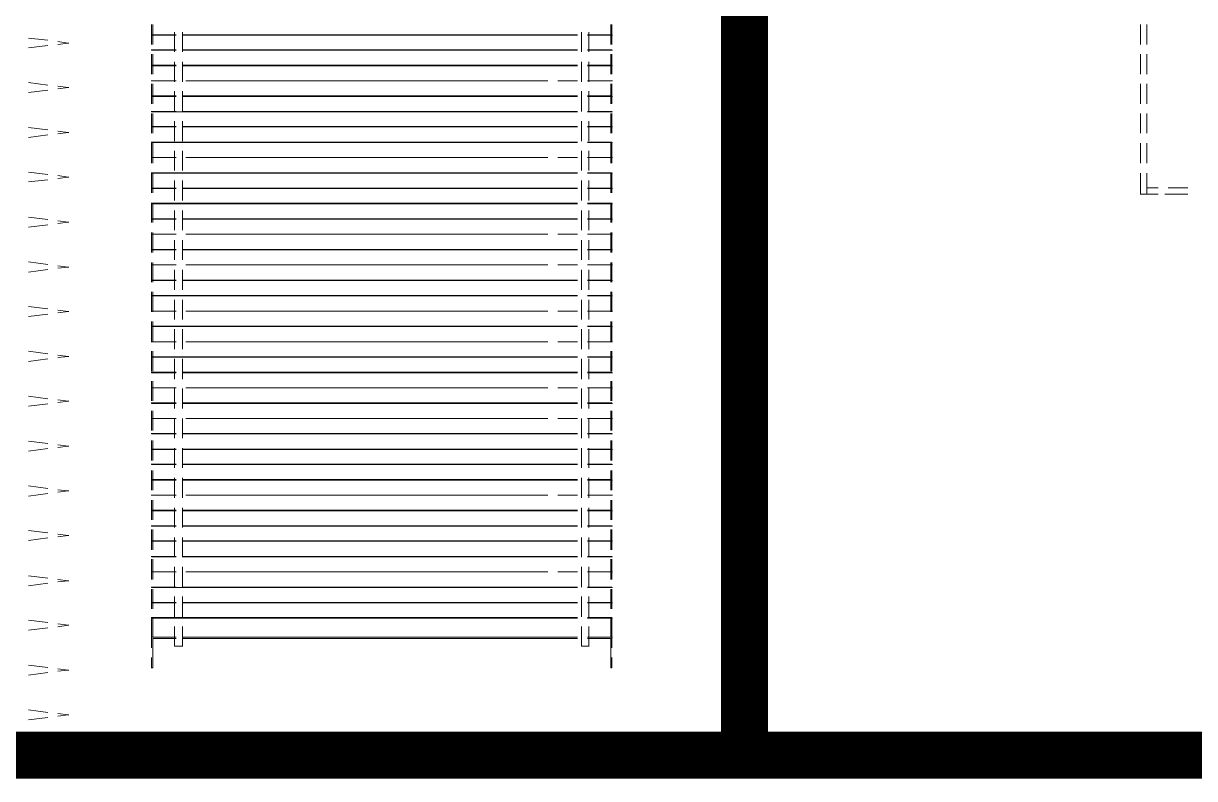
# Model space of a CAD drawing. Extents: x 1264 to 8183, y -10806 to -8316.
# Drawn here: x 1487.6 to 1598.1, y -8912.1 to -8840.8 of the extents above; entities that cross this region are included whole.
import ezdxf

# ---------------------------------------------------------------- set-up
doc = ezdxf.new("R2010")
doc.units = 0
doc.header["$LTSCALE"] = 200
doc.header["$MEASUREMENT"] = 0
doc.layers.get('0').update_dxf_attribs({"linetype": 'CONTINUOUS'})
doc.layers.add('SHEET', color=33, linetype='CONTINUOUS')
doc.layers.add('VCD', color=241, linetype='CONTINUOUS')

# ---------------------------------------------------------------- blocks, each defined once
blk = doc.blocks.new('A$C8c66ea1c')
at = {"layer": 'SHEET', "color": 1, "lineweight": 50, "const_width": 3}
blk.add_lwpolyline([(0, 0.027), (0, 83.837), (-117.243, 83.837), (0, 83.837), (0, 167.647), (0, 83.837), (0, 167.647), (-117.243, 167.647), (0, 167.647), (-117.243, 167.647), (-117.243, 83.837), (-117.243, 167.647), (-117.243, 83.837), (0, 83.837), (-117.243, 83.837), (0, 83.837), (0, 0.027), (-117.243, 0.027), (0, 0.027), (-117.243, 0.027)], close=True, dxfattribs=at)
at = {"layer": 'VCD', "lineweight": 9}
for points in [[(0, 83.837), (-117.243, 83.837), (-117.243, 167.647), (0, 167.647)], [(-45.59, 121.86), (-46.854, 121.86)], [(-46.854, 121.779), (-45.59, 121.779)], [(-43.68, 121.86), (-44.971, 121.86)], [(-44.971, 121.779), (-43.68, 121.779)], [(-41.771, 121.86), (-43.062, 121.86)], [(-43.062, 121.779), (-41.771, 121.779)], [(-39.888, 121.86), (-41.152, 121.86)], [(-41.152, 121.779), (-39.888, 121.779)], [(-37.978, 121.86), (-39.242, 121.86)], [(-39.242, 121.779), (-37.978, 121.779)], [(-36.069, 121.86), (-37.333, 121.86)], [(-37.333, 121.779), (-36.069, 121.779)], [(-34.159, 121.86), (-35.423, 121.86)], [(-35.423, 121.779), (-34.159, 121.779)], [(-32.249, 121.86), (-33.513, 121.86)], [(-33.513, 121.779), (-32.249, 121.779)], [(-30.34, 121.86), (-31.604, 121.86)], [(-31.604, 121.779), (-30.34, 121.779)], [(-28.43, 121.86), (-29.721, 121.86)], [(-29.721, 121.779), (-28.43, 121.779)], [(-27.811, 121.779), (-26.52, 121.779)], [(-24.637, 121.86), (-25.902, 121.86)], [(-25.902, 121.779), (-24.637, 121.779)], [(-22.728, 121.86), (-23.992, 121.86)], [(-23.992, 121.779), (-22.728, 121.779)], [(-20.818, 121.86), (-22.082, 121.86)], [(-22.082, 121.779), (-20.818, 121.779)], [(-18.908, 121.86), (-20.173, 121.86)], [(-20.173, 121.779), (-18.908, 121.779)], [(-16.999, 121.86), (-18.263, 121.86)], [(-18.263, 121.779), (-16.999, 121.779)], [(-15.089, 121.86), (-16.353, 121.86)], [(-16.353, 121.779), (-15.089, 121.779)], [(-13.179, 121.86), (-14.47, 121.86)], [(-14.47, 121.779), (-13.179, 121.779)], [(-11.27, 121.86), (-12.561, 121.86)], [(-12.561, 121.779), (-11.27, 121.779)], [(-9.387, 121.86), (-10.651, 121.86)], [(-10.651, 121.779), (-9.387, 121.779)], [(-7.558, 121.86), (-8.741, 121.86)], [(-7.558, 121.833), (-7.558, 121.887)], [(-7.558, 121.752), (-7.558, 121.806)], [(-43.25, 118.39), (-43.25, 119.655)], [(-38.328, 118.39), (-38.328, 119.655)], [(-33.406, 118.39), (-33.406, 119.655)], [(-31.442, 118.39), (-31.442, 119.655)], [(-28.484, 118.39), (-28.484, 119.655)], [(-26.52, 118.39), (-26.52, 119.655)], [(-23.562, 118.39), (-23.562, 119.655)], [(-21.598, 118.39), (-21.598, 119.655)], [(-16.676, 118.39), (-16.676, 119.655)], [(-11.754, 118.39), (-11.754, 119.655)], [(-7.558, 119.655), (-7.558, 118.39)], [(-43.25, 96.451), (-43.25, 119.298)], [(-38.328, 96.451), (-38.328, 119.298)], [(-33.406, 96.451), (-33.406, 119.298)], [(-31.442, 96.451), (-31.442, 119.298)], [(-28.484, 96.451), (-28.484, 119.298)], [(-26.52, 96.451), (-26.52, 119.298)], [(-23.562, 96.451), (-23.562, 119.298)], [(-21.598, 96.451), (-21.598, 119.298)], [(-16.676, 96.451), (-16.676, 119.298)], [(-11.754, 96.451), (-11.754, 119.298)], [(-7.558, 119.298), (-7.558, 96.451)], [(-43.25, 114.16), (-43.25, 115.425)], [(-38.328, 114.16), (-38.328, 115.425)], [(-33.406, 114.16), (-33.406, 115.425)], [(-31.442, 114.16), (-31.442, 115.425)], [(-28.484, 114.16), (-28.484, 115.425)], [(-26.52, 114.16), (-26.52, 115.425)], [(-23.562, 114.16), (-23.562, 115.425)], [(-21.598, 114.16), (-21.598, 115.425)], [(-16.676, 114.16), (-16.676, 115.425)], [(-11.754, 114.16), (-11.754, 115.425)], [(-7.558, 115.425), (-7.558, 114.16)], [(-43.25, 94.541), (-43.25, 95.805)], [(-38.328, 94.541), (-38.328, 95.805)], [(-33.406, 94.541), (-33.406, 95.805)], [(-31.442, 94.541), (-31.442, 95.805)], [(-28.484, 94.541), (-28.484, 95.805)], [(-26.52, 94.541), (-26.52, 95.805)], [(-23.562, 94.541), (-23.562, 95.805)], [(-21.598, 94.541), (-21.598, 95.805)], [(-16.676, 94.541), (-16.676, 95.805)], [(-11.754, 94.541), (-11.754, 95.805)], [(-7.558, 95.805), (-7.558, 94.541)], [(-46.854, 92.416), (-45.59, 92.416)], [(-44.971, 92.416), (-43.68, 92.416)], [(-43.062, 92.416), (-41.771, 92.416)], [(-41.152, 92.416), (-39.888, 92.416)], [(-39.242, 92.416), (-37.978, 92.416)], [(-37.333, 92.416), (-36.069, 92.416)], [(-35.423, 92.416), (-34.159, 92.416)], [(-33.513, 92.416), (-32.249, 92.416)], [(-31.604, 92.416), (-30.34, 92.416)], [(-29.721, 92.416), (-28.43, 92.416)], [(-27.811, 92.416), (-26.52, 92.416)], [(-25.902, 92.416), (-24.637, 92.416)], [(-23.992, 92.416), (-22.728, 92.416)], [(-22.082, 92.416), (-20.818, 92.416)], [(-20.173, 92.416), (-18.908, 92.416)], [(-18.263, 92.416), (-16.999, 92.416)], [(-16.353, 92.416), (-15.089, 92.416)], [(-14.47, 92.416), (-13.179, 92.416)], [(-12.561, 92.416), (-11.27, 92.416)], [(-10.651, 92.416), (-9.387, 92.416)], [(-46.854, 92.336), (-45.59, 92.336)], [(-44.971, 92.336), (-43.68, 92.336)], [(-43.062, 92.336), (-41.771, 92.336)], [(-41.152, 92.336), (-39.888, 92.336)], [(-39.242, 92.336), (-37.978, 92.336)], [(-37.333, 92.336), (-36.069, 92.336)], [(-35.423, 92.336), (-34.159, 92.336)], [(-33.513, 92.336), (-32.249, 92.336)], [(-31.604, 92.336), (-30.34, 92.336)], [(-29.721, 92.336), (-28.43, 92.336)], [(-25.902, 92.336), (-24.637, 92.336)], [(-23.992, 92.336), (-22.728, 92.336)], [(-22.082, 92.336), (-20.818, 92.336)], [(-20.173, 92.336), (-18.908, 92.336)], [(-18.263, 92.336), (-16.999, 92.336)], [(-16.353, 92.336), (-15.089, 92.336)], [(-14.47, 92.336), (-13.179, 92.336)], [(-12.561, 92.336), (-11.27, 92.336)], [(-10.651, 92.336), (-9.387, 92.336)], [(-7.558, 92.309), (-7.558, 92.362)], [(0, 83.81), (0, 83.864)], [(0, 83.81), (0, 83.864), (0, 83.81), (0, 83.864), (0, 83.81), (0, 83.864)], [(-35.988, 58.016), (-35.988, 58.07)], [(-35.988, 55.407), (-35.988, 56.671)]]:
    blk.add_lwpolyline(points, close=True, dxfattribs=at)
for points in [[(-45.859, 128.513), (-45.993, 129.75)], [(-45.375, 129.75), (-45.509, 128.513)], [(-42.981, 128.513), (-43.142, 129.75)], [(-42.497, 129.75), (-42.658, 128.513)], [(-40.103, 128.513), (-40.264, 129.75)], [(-39.619, 129.75), (-39.78, 128.513)], [(-37.252, 128.513), (-37.386, 129.75)], [(-36.768, 129.75), (-36.902, 128.513)], [(-34.347, 128.513), (-34.508, 129.75)], [(-33.863, 129.75), (-34.024, 128.513)], [(-31.469, 128.513), (-31.631, 129.75)], [(-30.985, 129.75), (-31.146, 128.513)], [(-28.618, 128.513), (-28.779, 129.75)], [(-28.134, 129.75), (-28.295, 128.513)], [(-25.74, 128.513), (-25.902, 129.75)], [(-25.256, 129.75), (-25.417, 128.513)], [(-22.862, 128.513), (-23.024, 129.75)], [(-22.378, 129.75), (-22.539, 128.513)], [(-19.984, 128.513), (-20.146, 129.75)], [(-19.5, 129.75), (-19.662, 128.513)], [(-17.106, 128.513), (-17.268, 129.75)], [(-16.622, 129.75), (-16.784, 128.513)], [(-14.255, 128.513), (-14.417, 129.75)], [(-13.771, 129.75), (-13.933, 128.513)], [(-11.35, 128.513), (-11.512, 129.75)], [(-10.866, 129.75), (-11.028, 128.513)], [(-8.499, 128.513), (-8.661, 129.75)], [(-8.015, 129.75), (-8.177, 128.513)], [(-5.621, 128.513), (-5.783, 129.75)], [(-5.137, 129.75), (-5.299, 128.513)], [(-2.743, 128.513), (-2.905, 129.75)], [(-2.259, 129.75), (-2.421, 128.513)], [(-45.59, 127.867), (-45.671, 127.195), (-45.778, 127.867)], [(-42.739, 127.867), (-42.82, 127.195), (-42.9, 127.867)], [(-39.861, 127.867), (-39.942, 127.195), (-40.022, 127.867)], [(-36.983, 127.867), (-37.064, 127.195), (-37.171, 127.867)], [(-34.105, 127.867), (-34.186, 127.195), (-34.266, 127.867)], [(-31.227, 127.867), (-31.308, 127.195), (-31.388, 127.867)], [(-28.376, 127.867), (-28.457, 127.195), (-28.537, 127.867)], [(-25.498, 127.867), (-25.579, 127.195), (-25.659, 127.867)], [(-22.62, 127.867), (-22.701, 127.195), (-22.782, 127.867)], [(-19.742, 127.867), (-19.823, 127.195), (-19.904, 127.867)], [(-16.864, 127.867), (-16.945, 127.195), (-17.026, 127.867)], [(-14.013, 127.867), (-14.094, 127.195), (-14.175, 127.867)], [(-11.108, 127.867), (-11.189, 127.195), (-11.27, 127.867)], [(-8.23, 127.867), (-8.338, 127.195), (-8.419, 127.867)], [(-5.379, 127.867), (-5.46, 127.195), (-5.541, 127.867)], [(-2.501, 127.867), (-2.582, 127.195), (-2.663, 127.867)], [(-45.671, 127.222), (-45.671, 127.168)], [(-42.82, 127.222), (-42.82, 127.168)], [(-39.942, 127.222), (-39.942, 127.168)], [(-37.064, 127.222), (-37.064, 127.168)], [(-34.186, 127.222), (-34.186, 127.168)], [(-31.308, 127.222), (-31.308, 127.168)], [(-28.457, 127.222), (-28.457, 127.168)], [(-25.579, 127.222), (-25.579, 127.168)], [(-22.701, 127.222), (-22.701, 127.168)], [(-19.823, 127.222), (-19.823, 127.168)], [(-16.945, 127.222), (-16.945, 127.168)], [(-14.094, 127.222), (-14.094, 127.168)], [(-11.189, 127.222), (-11.189, 127.168)], [(-8.338, 127.222), (-8.338, 127.168)], [(-5.46, 127.222), (-5.46, 127.168)], [(-2.582, 127.222), (-2.582, 127.168)], [(-46.209, 121.887), (-46.209, 121.833)], [(-46.182, 120.273), (-46.182, 121.86), (-46.209, 121.86), (-46.209, 120.273)], [(-45.24, 121.887), (-45.24, 121.833)], [(-45.213, 120.273), (-45.213, 121.86), (-45.24, 121.86), (-45.24, 120.273)], [(-44.245, 121.887), (-44.245, 121.833)], [(-44.218, 120.273), (-44.218, 121.86), (-44.245, 121.86), (-44.245, 120.273)], [(-43.25, 121.887), (-43.25, 121.833)], [(-43.25, 121.86), (-43.25, 120.273), (-43.25, 121.86), (-43.223, 121.86)], [(-42.282, 121.887), (-42.282, 121.833)], [(-42.255, 120.273), (-42.255, 121.86), (-42.282, 121.86), (-42.282, 120.273)], [(-41.286, 121.887), (-41.286, 121.833)], [(-41.26, 120.273), (-41.26, 121.86), (-41.286, 121.86), (-41.286, 120.273)], [(-41.26, 94.541), (-41.26, 121.86)], [(-40.318, 121.887), (-40.318, 121.833)], [(-40.291, 120.273), (-40.291, 121.86), (-40.318, 121.86), (-40.318, 120.273)], [(-39.323, 121.887), (-39.323, 121.833)], [(-39.296, 120.273), (-39.296, 121.86), (-39.323, 121.86), (-39.323, 120.273)], [(-39.323, 121.86), (-39.323, 94.541)], [(-39.296, 94.541), (-39.296, 121.86)], [(-38.328, 121.887), (-38.328, 121.833)], [(-38.328, 121.86), (-38.328, 120.273), (-38.328, 121.86), (-38.301, 121.86)], [(-37.36, 121.887), (-37.36, 121.833)], [(-37.333, 120.273), (-37.333, 121.86), (-37.36, 121.86), (-37.36, 120.273)], [(-37.36, 121.86), (-37.36, 94.541)], [(-37.333, 94.541), (-37.333, 121.779)], [(-36.364, 121.887), (-36.364, 121.833)], [(-36.337, 120.273), (-36.337, 121.86), (-36.364, 121.86), (-36.364, 120.273)], [(-35.396, 121.887), (-35.396, 121.833)], [(-35.369, 120.273), (-35.369, 121.86), (-35.396, 121.86), (-35.396, 120.273)], [(-35.396, 121.779), (-35.396, 94.541)], [(-35.369, 94.541), (-35.369, 121.779)], [(-34.401, 121.887), (-34.401, 121.833)], [(-34.374, 120.273), (-34.374, 121.86), (-34.401, 121.86), (-34.401, 120.273)], [(-33.406, 121.887), (-33.406, 121.833)], [(-33.406, 121.86), (-33.406, 120.273), (-33.406, 121.86), (-33.379, 121.86)], [(-32.437, 121.887), (-32.437, 121.833)], [(-32.411, 120.273), (-32.411, 121.86), (-32.437, 121.86), (-32.437, 120.273)], [(-31.442, 121.887), (-31.442, 121.833)], [(-31.442, 121.86), (-31.442, 120.273), (-31.442, 121.86), (-31.415, 121.86)], [(-30.474, 121.887), (-30.474, 121.833)], [(-30.447, 120.273), (-30.447, 121.86), (-30.474, 121.86), (-30.474, 120.273)], [(-29.479, 121.887), (-29.479, 121.833)], [(-29.452, 120.273), (-29.452, 121.86), (-29.479, 121.86), (-29.479, 120.273)], [(-29.479, 121.779), (-29.479, 94.541)], [(-29.452, 94.541), (-29.452, 121.779)], [(-28.484, 121.887), (-28.484, 121.833)], [(-28.484, 121.86), (-28.484, 120.273), (-28.484, 121.86), (-28.457, 121.86)], [(-26.52, 121.86), (-27.811, 121.86), (-26.52, 121.86), (-26.52, 120.273), (-26.52, 121.86), (-26.493, 121.86)], [(-27.515, 121.887), (-27.515, 121.833)], [(-27.488, 120.273), (-27.488, 121.86), (-27.515, 121.86), (-27.515, 120.273)], [(-27.515, 121.779), (-27.515, 94.541)], [(-27.488, 94.541), (-27.488, 121.779)], [(-26.52, 121.887), (-26.52, 121.833)], [(-25.552, 121.887), (-25.552, 121.833)], [(-25.525, 120.273), (-25.525, 121.86), (-25.552, 121.86), (-25.552, 120.273)], [(-25.552, 121.779), (-25.552, 94.541)], [(-25.525, 94.541), (-25.525, 121.779)], [(-24.557, 121.887), (-24.557, 121.833)], [(-24.53, 120.273), (-24.53, 121.86), (-24.557, 121.86), (-24.557, 120.273)], [(-23.562, 121.887), (-23.562, 121.833)], [(-23.562, 121.86), (-23.562, 120.273), (-23.562, 121.86), (-23.535, 121.86)], [(-22.593, 121.887), (-22.593, 121.833)], [(-22.566, 120.273), (-22.566, 121.86), (-22.593, 121.86), (-22.593, 120.273)], [(-21.598, 121.887), (-21.598, 121.833)], [(-21.598, 121.86), (-21.598, 120.273), (-21.598, 121.86), (-21.571, 121.86)], [(-20.63, 121.887), (-20.63, 121.833)], [(-20.603, 120.273), (-20.603, 121.86), (-20.63, 121.86), (-20.63, 120.273)], [(-19.635, 121.887), (-19.635, 121.833)], [(-19.608, 120.273), (-19.608, 121.86), (-19.635, 121.86), (-19.635, 120.273)], [(-18.666, 121.887), (-18.666, 121.833)], [(-18.639, 120.273), (-18.639, 121.86), (-18.666, 121.86), (-18.666, 120.273)], [(-17.671, 121.887), (-17.671, 121.833)], [(-17.644, 120.273), (-17.644, 121.86), (-17.671, 121.86), (-17.671, 120.273)], [(-16.676, 121.887), (-16.676, 121.833)], [(-16.676, 121.86), (-16.676, 120.273), (-16.676, 121.86), (-16.649, 121.86)], [(-15.708, 121.887), (-15.708, 121.833)], [(-15.681, 120.273), (-15.681, 121.86), (-15.708, 121.86), (-15.708, 120.273)], [(-14.713, 121.887), (-14.713, 121.833)], [(-14.686, 120.273), (-14.686, 121.86), (-14.713, 121.86), (-14.713, 120.273)], [(-13.744, 121.887), (-13.744, 121.833)], [(-13.717, 120.273), (-13.717, 121.86), (-13.744, 121.86), (-13.744, 120.273)], [(-12.749, 121.887), (-12.749, 121.833)], [(-12.722, 120.273), (-12.722, 121.86), (-12.749, 121.86), (-12.749, 120.273)], [(-11.754, 121.887), (-11.754, 121.833)], [(-11.754, 121.86), (-11.754, 120.273), (-11.754, 121.86), (-11.727, 121.86)], [(-10.786, 121.887), (-10.786, 121.833)], [(-10.759, 120.273), (-10.759, 121.86), (-10.786, 121.86), (-10.786, 120.273)], [(-10.759, 94.541), (-10.759, 121.86)], [(-9.79, 121.887), (-9.79, 121.833)], [(-9.764, 120.273), (-9.764, 121.86), (-9.79, 121.86), (-9.79, 120.273)], [(-8.822, 121.887), (-8.822, 121.833)], [(-8.795, 120.273), (-8.795, 121.86), (-8.822, 121.86), (-8.822, 120.273)], [(-8.822, 121.86), (-8.822, 94.541)], [(-8.795, 94.541), (-8.795, 121.86)], [(-6.886, 121.86), (-7.558, 121.86), (-7.558, 121.779), (-8.741, 121.779), (-7.558, 121.779), (-7.558, 120.273), (-7.558, 121.86), (-7.558, 120.273)], [(-7.477, 120.273), (-7.477, 121.779), (-5.595, 121.779), (-5.595, 121.86), (-6.267, 121.86)], [(-5.595, 121.887), (-5.595, 121.833)], [(-46.37, 120.381), (-45.106, 120.381)], [(-44.46, 120.381), (-43.196, 120.381)], [(-42.578, 120.381), (-41.286, 120.381)], [(-40.668, 120.381), (-39.377, 120.381)], [(-38.758, 120.381), (-37.494, 120.381)], [(-36.849, 120.381), (-35.584, 120.381)], [(-34.939, 120.381), (-33.675, 120.381)], [(-33.029, 120.381), (-31.765, 120.381)], [(-31.12, 120.381), (-29.855, 120.381)], [(-29.21, 120.381), (-27.946, 120.381)], [(-27.327, 120.381), (-26.036, 120.381)], [(-25.417, 120.381), (-24.126, 120.381)], [(-23.508, 120.381), (-22.244, 120.381)], [(-21.598, 120.381), (-20.334, 120.381)], [(-19.688, 120.381), (-18.424, 120.381)], [(-17.779, 120.381), (-16.515, 120.381)], [(-15.869, 120.381), (-14.605, 120.381)], [(-13.959, 120.381), (-12.695, 120.381)], [(-12.077, 120.381), (-10.786, 120.381)], [(-10.167, 120.381), (-8.876, 120.381)], [(-8.257, 120.381), (-6.993, 120.381), (-6.993, 119.87), (-8.257, 119.87)], [(-45.106, 119.87), (-46.37, 119.87)], [(-46.209, 119.87), (-46.209, 94.541)], [(-46.209, 119.655), (-46.209, 118.39)], [(-46.182, 94.541), (-46.182, 119.87)], [(-46.182, 118.39), (-46.182, 119.655)], [(-45.24, 119.87), (-45.24, 94.541)], [(-45.24, 119.655), (-45.24, 118.39)], [(-45.213, 94.541), (-45.213, 119.87)], [(-45.213, 118.39), (-45.213, 119.655)], [(-43.196, 119.87), (-44.46, 119.87)], [(-44.245, 119.87), (-44.245, 94.541)], [(-44.245, 119.655), (-44.245, 118.39)], [(-44.218, 94.541), (-44.218, 119.87)], [(-44.218, 118.39), (-44.218, 119.655)], [(-41.286, 119.87), (-42.578, 119.87)], [(-42.282, 119.87), (-42.282, 94.541)], [(-42.282, 119.655), (-42.282, 118.39)], [(-42.255, 94.541), (-42.255, 119.87)], [(-42.255, 118.39), (-42.255, 119.655)], [(-41.286, 119.87), (-41.286, 94.541)], [(-41.286, 119.655), (-41.286, 118.39)], [(-41.26, 118.39), (-41.26, 119.655)], [(-39.377, 119.87), (-40.668, 119.87)], [(-40.318, 119.87), (-40.318, 94.541)], [(-40.318, 119.655), (-40.318, 118.39)], [(-40.291, 94.541), (-40.291, 119.87)], [(-40.291, 118.39), (-40.291, 119.655)], [(-39.323, 119.655), (-39.323, 118.39)], [(-39.296, 118.39), (-39.296, 119.655)], [(-37.494, 119.87), (-38.758, 119.87)], [(-37.36, 119.655), (-37.36, 118.39)], [(-37.333, 118.39), (-37.333, 119.655)], [(-35.584, 119.87), (-36.849, 119.87)], [(-36.364, 119.87), (-36.364, 94.541)], [(-36.364, 119.655), (-36.364, 118.39)], [(-36.337, 94.541), (-36.337, 119.87)], [(-36.337, 118.39), (-36.337, 119.655)], [(-35.396, 119.655), (-35.396, 118.39)], [(-35.369, 118.39), (-35.369, 119.655)], [(-33.675, 119.87), (-34.939, 119.87)], [(-34.401, 119.87), (-34.401, 94.541)], [(-34.401, 119.655), (-34.401, 118.39)], [(-34.374, 94.541), (-34.374, 119.87)], [(-34.374, 118.39), (-34.374, 119.655)], [(-31.765, 119.87), (-33.029, 119.87)], [(-32.437, 119.87), (-32.437, 94.541)], [(-32.437, 119.655), (-32.437, 118.39)], [(-32.411, 94.541), (-32.411, 119.87)], [(-32.411, 118.39), (-32.411, 119.655)], [(-29.855, 119.87), (-31.12, 119.87)], [(-30.474, 119.87), (-30.474, 94.541)], [(-30.474, 119.655), (-30.474, 118.39)], [(-30.447, 94.541), (-30.447, 119.87)], [(-30.447, 118.39), (-30.447, 119.655)], [(-29.479, 119.655), (-29.479, 118.39)], [(-29.452, 118.39), (-29.452, 119.655)], [(-27.946, 119.87), (-29.21, 119.87)], [(-27.515, 119.655), (-27.515, 118.39)], [(-27.488, 118.39), (-27.488, 119.655)], [(-26.036, 119.87), (-27.327, 119.87)], [(-25.552, 119.655), (-25.552, 118.39)], [(-25.525, 118.39), (-25.525, 119.655)], [(-24.126, 119.87), (-25.417, 119.87)], [(-24.557, 119.87), (-24.557, 94.541)], [(-24.557, 119.655), (-24.557, 118.39)], [(-24.53, 94.541), (-24.53, 119.87)], [(-24.53, 118.39), (-24.53, 119.655)], [(-22.244, 119.87), (-23.508, 119.87)], [(-22.593, 119.87), (-22.593, 94.541)], [(-22.593, 119.655), (-22.593, 118.39)], [(-22.566, 94.541), (-22.566, 119.87)], [(-22.566, 118.39), (-22.566, 119.655)], [(-20.334, 119.87), (-21.598, 119.87)], [(-20.63, 119.87), (-20.63, 94.541)], [(-20.63, 119.655), (-20.63, 118.39)], [(-20.603, 94.541), (-20.603, 119.87)], [(-20.603, 118.39), (-20.603, 119.655)], [(-18.424, 119.87), (-19.688, 119.87)], [(-19.635, 119.87), (-19.635, 94.541)], [(-19.635, 119.655), (-19.635, 118.39)], [(-19.608, 94.541), (-19.608, 119.87)], [(-19.608, 118.39), (-19.608, 119.655)], [(-18.666, 119.87), (-18.666, 94.541)], [(-18.666, 119.655), (-18.666, 118.39)], [(-18.639, 94.541), (-18.639, 119.87)], [(-18.639, 118.39), (-18.639, 119.655)], [(-16.515, 119.87), (-17.779, 119.87)], [(-17.671, 119.87), (-17.671, 94.541)], [(-17.671, 119.655), (-17.671, 118.39)], [(-17.644, 94.541), (-17.644, 119.87)], [(-17.644, 118.39), (-17.644, 119.655)], [(-14.605, 119.87), (-15.869, 119.87)], [(-15.708, 119.87), (-15.708, 94.541)], [(-15.708, 119.655), (-15.708, 118.39)], [(-15.681, 94.541), (-15.681, 119.87)], [(-15.681, 118.39), (-15.681, 119.655)], [(-14.713, 119.87), (-14.713, 94.541)], [(-14.713, 119.655), (-14.713, 118.39)], [(-14.686, 94.541), (-14.686, 119.87)], [(-14.686, 118.39), (-14.686, 119.655)], [(-12.695, 119.87), (-13.959, 119.87)], [(-13.744, 119.87), (-13.744, 94.541)], [(-13.744, 119.655), (-13.744, 118.39)], [(-13.717, 94.541), (-13.717, 119.87)], [(-13.717, 118.39), (-13.717, 119.655)], [(-12.749, 119.87), (-12.749, 94.541)], [(-12.749, 119.655), (-12.749, 118.39)], [(-12.722, 94.541), (-12.722, 119.87)], [(-12.722, 118.39), (-12.722, 119.655)], [(-10.786, 119.87), (-12.077, 119.87)], [(-10.786, 119.87), (-10.786, 94.541)], [(-10.786, 119.655), (-10.786, 118.39)], [(-10.759, 118.39), (-10.759, 119.655)], [(-8.876, 119.87), (-10.167, 119.87)], [(-9.79, 119.87), (-9.79, 94.541)], [(-9.79, 119.655), (-9.79, 118.39)], [(-9.764, 94.541), (-9.764, 119.87)], [(-9.764, 118.39), (-9.764, 119.655)], [(-8.822, 119.655), (-8.822, 118.39)], [(-8.795, 118.39), (-8.795, 119.655)], [(-7.558, 119.87), (-7.558, 94.541)], [(-7.558, 119.655), (-7.558, 118.39)], [(-7.477, 94.541), (-7.477, 119.87)], [(-7.477, 118.39), (-7.477, 119.655)], [(-6.993, 119.897), (-6.993, 119.843)], [(-46.209, 119.298), (-46.209, 96.451)], [(-46.182, 96.451), (-46.182, 119.298)], [(-45.24, 119.298), (-45.24, 96.451)], [(-45.213, 96.451), (-45.213, 119.298)], [(-44.245, 119.298), (-44.245, 96.451)], [(-44.218, 96.451), (-44.218, 119.298)], [(-42.282, 119.298), (-42.282, 96.451)], [(-42.255, 96.451), (-42.255, 119.298)], [(-41.286, 119.298), (-41.286, 96.451)], [(-41.26, 96.451), (-41.26, 119.298)], [(-40.318, 119.298), (-40.318, 96.451)], [(-40.291, 96.451), (-40.291, 119.298)], [(-39.323, 119.298), (-39.323, 96.451)], [(-39.296, 96.451), (-39.296, 119.298)], [(-37.36, 119.298), (-37.36, 96.451)], [(-37.333, 96.451), (-37.333, 119.298)], [(-36.364, 119.298), (-36.364, 96.451)], [(-36.337, 96.451), (-36.337, 119.298)], [(-35.396, 119.298), (-35.396, 96.451)], [(-35.369, 96.451), (-35.369, 119.298)], [(-34.401, 119.298), (-34.401, 96.451)], [(-34.374, 96.451), (-34.374, 119.298)], [(-32.437, 119.298), (-32.437, 96.451)], [(-32.411, 96.451), (-32.411, 119.298)], [(-30.474, 119.298), (-30.474, 96.451)], [(-30.447, 96.451), (-30.447, 119.298)], [(-29.479, 119.298), (-29.479, 96.451)], [(-29.452, 96.451), (-29.452, 119.298)], [(-27.515, 119.298), (-27.515, 96.451)], [(-27.488, 96.451), (-27.488, 119.298)], [(-25.552, 119.298), (-25.552, 96.451)], [(-25.525, 96.451), (-25.525, 119.298)], [(-24.557, 119.298), (-24.557, 96.451)], [(-24.53, 96.451), (-24.53, 119.298)], [(-22.593, 119.298), (-22.593, 96.451)], [(-22.566, 96.451), (-22.566, 119.298)], [(-20.63, 119.298), (-20.63, 96.451)], [(-20.603, 96.451), (-20.603, 119.298)], [(-19.635, 119.298), (-19.635, 96.451)], [(-19.608, 96.451), (-19.608, 119.298)], [(-18.666, 119.298), (-18.666, 96.451)], [(-18.639, 96.451), (-18.639, 119.298)], [(-17.671, 119.298), (-17.671, 96.451)], [(-17.644, 96.451), (-17.644, 119.298)], [(-15.708, 119.298), (-15.708, 96.451)], [(-15.681, 96.451), (-15.681, 119.298)], [(-14.713, 119.298), (-14.713, 96.451)], [(-14.686, 96.451), (-14.686, 119.298)], [(-13.744, 119.298), (-13.744, 96.451)], [(-13.717, 96.451), (-13.717, 119.298)], [(-12.749, 119.298), (-12.749, 96.451)], [(-12.722, 96.451), (-12.722, 119.298)], [(-10.786, 119.298), (-10.786, 96.451)], [(-10.759, 96.451), (-10.759, 119.298)], [(-9.79, 119.298), (-9.79, 96.451)], [(-9.764, 96.451), (-9.764, 119.298)], [(-8.822, 119.298), (-8.822, 96.451)], [(-8.795, 96.451), (-8.795, 119.298)], [(-7.558, 119.298), (-7.558, 96.451)], [(-7.477, 96.451), (-7.477, 119.298)], [(-46.209, 115.425), (-46.209, 114.16)], [(-46.182, 114.16), (-46.182, 115.425)], [(-45.24, 115.425), (-45.24, 114.16)], [(-45.213, 114.16), (-45.213, 115.425)], [(-44.245, 115.425), (-44.245, 114.16)], [(-44.218, 114.16), (-44.218, 115.425)], [(-42.282, 115.425), (-42.282, 114.16)], [(-42.255, 114.16), (-42.255, 115.425)], [(-41.286, 115.425), (-41.286, 114.16)], [(-41.26, 114.16), (-41.26, 115.425)], [(-40.318, 115.425), (-40.318, 114.16)], [(-40.291, 114.16), (-40.291, 115.425)], [(-39.323, 115.425), (-39.323, 114.16)], [(-39.296, 114.16), (-39.296, 115.425)], [(-37.36, 115.425), (-37.36, 114.16)], [(-37.333, 114.16), (-37.333, 115.425)], [(-36.364, 115.425), (-36.364, 114.16)], [(-36.337, 114.16), (-36.337, 115.425)], [(-35.396, 115.425), (-35.396, 114.16)], [(-35.369, 114.16), (-35.369, 115.425)], [(-34.401, 115.425), (-34.401, 114.16)], [(-34.374, 114.16), (-34.374, 115.425)], [(-32.437, 115.425), (-32.437, 114.16)], [(-32.411, 114.16), (-32.411, 115.425)], [(-30.474, 115.425), (-30.474, 114.16)], [(-30.447, 114.16), (-30.447, 115.425)], [(-29.479, 115.425), (-29.479, 114.16)], [(-29.452, 114.16), (-29.452, 115.425)], [(-27.515, 115.425), (-27.515, 114.16)], [(-27.488, 114.16), (-27.488, 115.425)], [(-25.552, 115.425), (-25.552, 114.16)], [(-25.525, 114.16), (-25.525, 115.425)], [(-24.557, 115.425), (-24.557, 114.16)], [(-24.53, 114.16), (-24.53, 115.425)], [(-22.593, 115.425), (-22.593, 114.16)], [(-22.566, 114.16), (-22.566, 115.425)], [(-20.63, 115.425), (-20.63, 114.16)], [(-20.603, 114.16), (-20.603, 115.425)], [(-19.635, 115.425), (-19.635, 114.16)], [(-19.608, 114.16), (-19.608, 115.425)], [(-18.666, 115.425), (-18.666, 114.16)], [(-18.639, 114.16), (-18.639, 115.425)], [(-17.671, 115.425), (-17.671, 114.16)], [(-17.644, 114.16), (-17.644, 115.425)], [(-15.708, 115.425), (-15.708, 114.16)], [(-15.681, 114.16), (-15.681, 115.425)], [(-14.713, 115.425), (-14.713, 114.16)], [(-14.686, 114.16), (-14.686, 115.425)], [(-13.744, 115.425), (-13.744, 114.16)], [(-13.717, 114.16), (-13.717, 115.425)], [(-12.749, 115.425), (-12.749, 114.16)], [(-12.722, 114.16), (-12.722, 115.425)], [(-10.786, 115.425), (-10.786, 114.16)], [(-10.759, 114.16), (-10.759, 115.425)], [(-9.79, 115.425), (-9.79, 114.16)], [(-9.764, 114.16), (-9.764, 115.425)], [(-8.822, 115.425), (-8.822, 114.16)], [(-8.795, 114.16), (-8.795, 115.425)], [(-7.558, 115.425), (-7.558, 114.16)], [(-7.477, 114.16), (-7.477, 115.425)], [(-46.37, 94.299), (-45.106, 94.299)], [(-46.209, 93.896), (-46.209, 92.336), (-46.182, 92.336), (-46.182, 93.896)], [(-45.24, 93.896), (-45.24, 92.336), (-45.213, 92.336), (-45.213, 93.896)], [(-44.46, 94.299), (-43.196, 94.299)], [(-44.245, 93.896), (-44.245, 92.336), (-44.218, 92.336), (-44.218, 93.896)], [(-43.223, 92.336), (-43.25, 92.336), (-43.25, 93.896), (-43.25, 92.336)], [(-42.578, 94.299), (-41.286, 94.299)], [(-42.282, 93.896), (-42.282, 92.336), (-42.255, 92.336), (-42.255, 93.896)], [(-41.286, 93.896), (-41.286, 92.336), (-41.26, 92.336), (-41.26, 93.896)], [(-40.668, 94.299), (-39.377, 94.299)], [(-40.318, 93.896), (-40.318, 92.336), (-40.291, 92.336), (-40.291, 93.896)], [(-39.323, 93.896), (-39.323, 92.336), (-39.296, 92.336), (-39.296, 93.896)], [(-38.758, 94.299), (-37.494, 94.299)], [(-38.301, 92.336), (-38.328, 92.336), (-38.328, 93.896), (-38.328, 92.336)], [(-37.36, 93.896), (-37.36, 92.336), (-37.333, 92.336), (-37.333, 93.896)], [(-36.849, 94.299), (-35.584, 94.299)], [(-36.364, 93.896), (-36.364, 92.336), (-36.337, 92.336), (-36.337, 93.896)], [(-35.396, 93.896), (-35.396, 92.336), (-35.369, 92.336), (-35.369, 93.896)], [(-34.939, 94.299), (-33.675, 94.299)], [(-34.401, 93.896), (-34.401, 92.336), (-34.374, 92.336), (-34.374, 93.896)], [(-33.379, 92.336), (-33.406, 92.336), (-33.406, 93.896), (-33.406, 92.336)], [(-33.029, 94.299), (-31.765, 94.299)], [(-32.437, 93.896), (-32.437, 92.336), (-32.411, 92.336), (-32.411, 93.896)], [(-31.415, 92.336), (-31.442, 92.336), (-31.442, 93.896), (-31.442, 92.336)], [(-31.12, 94.299), (-29.855, 94.299)], [(-30.474, 93.896), (-30.474, 92.336), (-30.447, 92.336), (-30.447, 93.896)], [(-29.479, 93.896), (-29.479, 92.336), (-29.452, 92.336), (-29.452, 93.896)], [(-29.21, 94.299), (-27.946, 94.299)], [(-28.457, 92.336), (-28.484, 92.336), (-28.484, 93.896), (-28.484, 92.336)], [(-26.493, 92.336), (-26.52, 92.336), (-26.52, 93.896), (-26.52, 92.336), (-27.811, 92.336), (-26.52, 92.336)], [(-27.515, 93.896), (-27.515, 92.336), (-27.488, 92.336), (-27.488, 93.896)], [(-27.327, 94.299), (-26.036, 94.299)], [(-25.552, 93.896), (-25.552, 92.336), (-25.525, 92.336), (-25.525, 93.896)], [(-25.417, 94.299), (-24.126, 94.299)], [(-24.557, 93.896), (-24.557, 92.336), (-24.53, 92.336), (-24.53, 93.896)], [(-23.535, 92.336), (-23.562, 92.336), (-23.562, 93.896), (-23.562, 92.336)], [(-23.508, 94.299), (-22.244, 94.299)], [(-22.593, 93.896), (-22.593, 92.336), (-22.566, 92.336), (-22.566, 93.896)], [(-21.598, 94.299), (-20.334, 94.299)], [(-21.571, 92.336), (-21.598, 92.336), (-21.598, 93.896), (-21.598, 92.336)], [(-20.63, 93.896), (-20.63, 92.336), (-20.603, 92.336), (-20.603, 93.896)], [(-19.688, 94.299), (-18.424, 94.299)], [(-19.635, 93.896), (-19.635, 92.336), (-19.608, 92.336), (-19.608, 93.896)], [(-18.666, 93.896), (-18.666, 92.336), (-18.639, 92.336), (-18.639, 93.896)], [(-17.779, 94.299), (-16.515, 94.299)], [(-17.671, 93.896), (-17.671, 92.336), (-17.644, 92.336), (-17.644, 93.896)], [(-16.649, 92.336), (-16.676, 92.336), (-16.676, 93.896), (-16.676, 92.336)], [(-15.869, 94.299), (-14.605, 94.299)], [(-15.708, 93.896), (-15.708, 92.336), (-15.681, 92.336), (-15.681, 93.896)], [(-14.713, 93.896), (-14.713, 92.336), (-14.686, 92.336), (-14.686, 93.896)], [(-13.959, 94.299), (-12.695, 94.299)], [(-13.744, 93.896), (-13.744, 92.336), (-13.717, 92.336), (-13.717, 93.896)], [(-12.749, 93.896), (-12.749, 92.336), (-12.722, 92.336), (-12.722, 93.896)], [(-12.077, 94.299), (-10.786, 94.299)], [(-11.727, 92.336), (-11.754, 92.336), (-11.754, 93.896), (-11.754, 92.336)], [(-10.786, 93.896), (-10.786, 92.336), (-10.759, 92.336), (-10.759, 93.896)], [(-10.167, 94.299), (-8.876, 94.299)], [(-9.79, 93.896), (-9.79, 92.336), (-9.764, 92.336), (-9.764, 93.896)], [(-8.822, 93.896), (-8.822, 92.336), (-8.795, 92.336), (-8.795, 93.896)], [(-7.558, 93.896), (-7.558, 92.336), (-7.558, 93.896), (-7.558, 92.416), (-8.741, 92.416), (-7.558, 92.416), (-7.558, 92.336), (-8.741, 92.336), (-7.558, 92.336), (-6.886, 92.336)], [(-8.257, 94.299), (-6.993, 94.299), (-6.993, 93.815), (-8.257, 93.815)], [(-6.267, 92.336), (-5.595, 92.336), (-5.595, 92.416), (-7.477, 92.416), (-7.477, 93.896)], [(-45.106, 93.815), (-46.37, 93.815)], [(-43.196, 93.815), (-44.46, 93.815)], [(-41.286, 93.815), (-42.578, 93.815)], [(-39.377, 93.815), (-40.668, 93.815)], [(-37.494, 93.815), (-38.758, 93.815)], [(-35.584, 93.815), (-36.849, 93.815)], [(-33.675, 93.815), (-34.939, 93.815)], [(-31.765, 93.815), (-33.029, 93.815)], [(-29.855, 93.815), (-31.12, 93.815)], [(-27.946, 93.815), (-29.21, 93.815)], [(-26.036, 93.815), (-27.327, 93.815)], [(-24.126, 93.815), (-25.417, 93.815)], [(-22.244, 93.815), (-23.508, 93.815)], [(-20.334, 93.815), (-21.598, 93.815)], [(-18.424, 93.815), (-19.688, 93.815)], [(-16.515, 93.815), (-17.779, 93.815)], [(-14.605, 93.815), (-15.869, 93.815)], [(-12.695, 93.815), (-13.959, 93.815)], [(-10.786, 93.815), (-12.077, 93.815)], [(-8.876, 93.815), (-10.167, 93.815)], [(-6.993, 93.842), (-6.993, 93.788)], [(-7.558, 92.443), (-7.558, 92.389)], [(-7.477, 92.443), (-7.477, 92.389)], [(-46.182, 92.362), (-46.182, 92.309)], [(-45.213, 92.362), (-45.213, 92.309)], [(-44.218, 92.362), (-44.218, 92.309)], [(-43.25, 92.362), (-43.25, 92.309)], [(-42.255, 92.362), (-42.255, 92.309)], [(-41.26, 92.362), (-41.26, 92.309)], [(-40.291, 92.362), (-40.291, 92.309)], [(-39.296, 92.362), (-39.296, 92.309)], [(-38.328, 92.362), (-38.328, 92.309)], [(-37.333, 92.362), (-37.333, 92.309)], [(-36.337, 92.362), (-36.337, 92.309)], [(-35.369, 92.362), (-35.369, 92.309)], [(-34.374, 92.362), (-34.374, 92.309)], [(-33.406, 92.362), (-33.406, 92.309)], [(-32.411, 92.362), (-32.411, 92.309)], [(-31.442, 92.362), (-31.442, 92.309)], [(-30.447, 92.362), (-30.447, 92.309)], [(-29.452, 92.362), (-29.452, 92.309)], [(-28.484, 92.362), (-28.484, 92.309)], [(-27.488, 92.362), (-27.488, 92.309)], [(-26.52, 92.362), (-26.52, 92.309)], [(-25.525, 92.362), (-25.525, 92.309)], [(-24.53, 92.362), (-24.53, 92.309)], [(-23.562, 92.362), (-23.562, 92.309)], [(-22.566, 92.362), (-22.566, 92.309)], [(-21.598, 92.362), (-21.598, 92.309)], [(-20.603, 92.362), (-20.603, 92.309)], [(-19.608, 92.362), (-19.608, 92.309)], [(-18.639, 92.362), (-18.639, 92.309)], [(-17.644, 92.362), (-17.644, 92.309)], [(-16.676, 92.362), (-16.676, 92.309)], [(-15.681, 92.362), (-15.681, 92.309)], [(-14.686, 92.362), (-14.686, 92.309)], [(-13.717, 92.362), (-13.717, 92.309)], [(-12.722, 92.362), (-12.722, 92.309)], [(-11.754, 92.362), (-11.754, 92.309)], [(-10.759, 92.362), (-10.759, 92.309)], [(-9.764, 92.362), (-9.764, 92.309)], [(-8.795, 92.362), (-8.795, 92.309)], [(-7.558, 92.362), (-7.558, 92.309)], [(0, 83.837), (-117.243, 83.837)], [(-117.243, 83.837), (0, 83.837)], [(0, 83.864), (0, 83.81)], [(0, 83.864), (0, 83.81)], [(0, 83.864), (0, 83.81), (0, 83.864), (0, 83.81)], [(0, 83.864), (0, 83.81), (0, 83.864), (0, 83.81)], [(-46.854, 58.447), (-45.59, 58.447)], [(-46.854, 58.043), (-45.59, 58.043)], [(-44.971, 58.447), (-43.68, 58.447)], [(-44.971, 58.043), (-43.68, 58.043)], [(-43.062, 58.447), (-41.771, 58.447)], [(-43.062, 58.043), (-41.771, 58.043)], [(-41.152, 58.447), (-39.888, 58.447)], [(-41.152, 58.043), (-39.888, 58.043)], [(-39.242, 58.447), (-37.978, 58.447)], [(-39.242, 58.043), (-37.978, 58.043)], [(-37.333, 58.447), (-35.988, 58.447), (-35.988, 57.505)], [(-36.391, 57.317), (-36.391, 58.043), (-35.988, 58.043), (-35.988, 57.317), (-35.988, 58.043), (-37.333, 58.043)], [(-35.988, 58.473), (-35.988, 58.42)], [(-36.391, 55.407), (-36.391, 56.671)], [(-35.988, 56.887), (-35.988, 55.596)]]:
    blk.add_lwpolyline(points, dxfattribs=at)
at = {"layer": 'VCD', "lineweight": 9, "const_width": 3}
blk.add_lwpolyline([(0, 83.837), (0, 0.027)], close=True, dxfattribs=at)

msp = doc.modelspace()

# ---------------------------------------------------------------- block references
at = {"linetype": 'ByBlock', "lineweight": -3, "xscale": -1.471954248373487, "yscale": 1.471954248373487, "zscale": 1.471954248373487, "rotation": 90}
msp.add_blockref('A$C8c66ea1c', (1679.07, -8909.9), dxfattribs=at)

doc.saveas('drawing.dxf')
